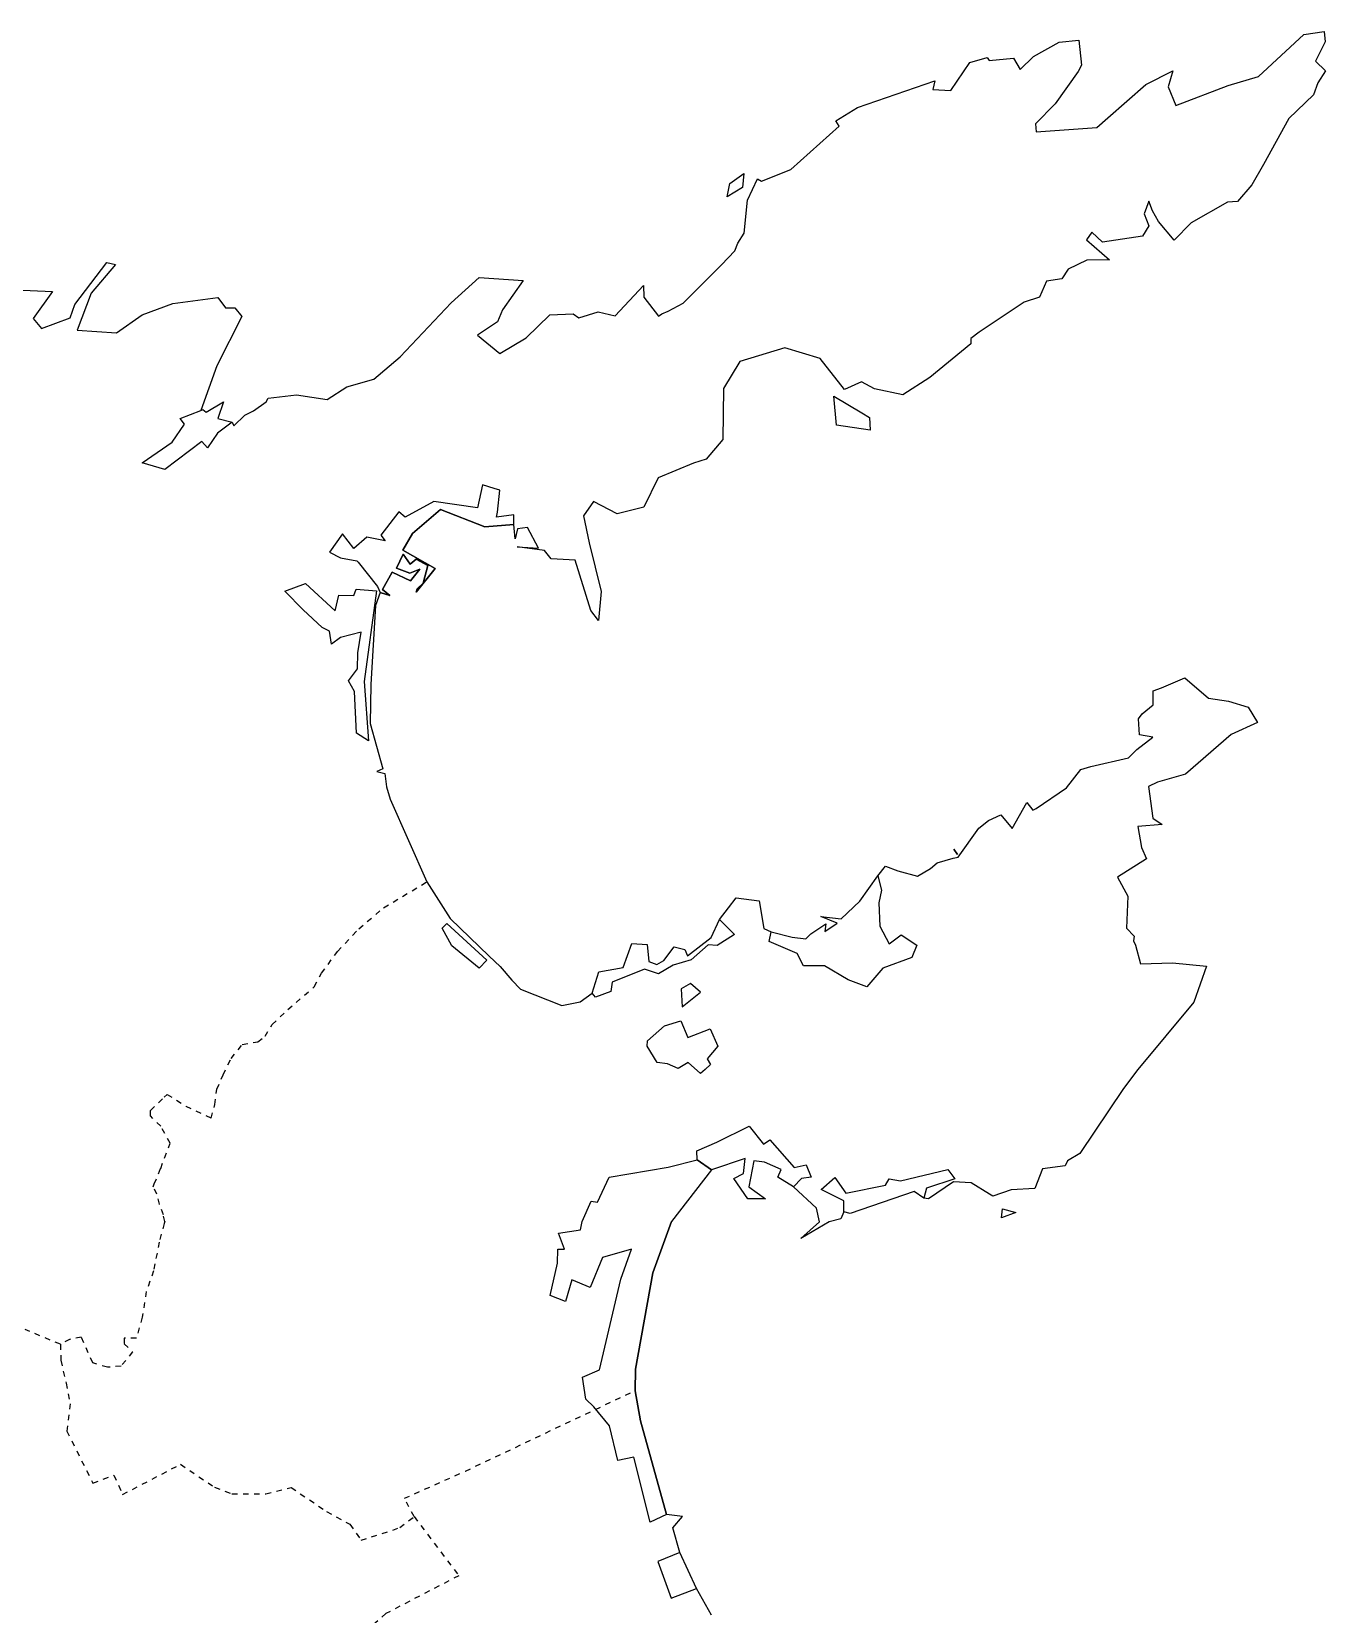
# Model space of a CAD drawing. Header units: millimetres. Extents: x 1888 to 2040, y 1705 to 1894.
# Drawn here: x 1982.23 to 2005.63, y 1865.02 to 1893.65 of the extents above; entities that cross this region are included whole.
import ezdxf

# ---------------------------------------------------------------- set-up
doc = ezdxf.new("R2010")
doc.units = ezdxf.units.MM
doc.linetypes.add('HIDDEN', pattern=[0.375, 0.25, -0.125])

# ---------------------------------------------------------------- blocks, each defined once
blk = doc.blocks.new('mall')
at = {"linetype": 'Continuous'}
for p, q in [((-23981, 56665), (-23627, 56705)), ((-23627, 56705), (-23577, 56249)), ((-20378, 56042), (-19556, 56805)), ((-19556, 56805), (-19187, 56856)), ((-19187, 56856), (-19169, 56670)), ((-24688, 56169), (-24445, 56409)), ((-24445, 56409), (-23981, 56665)), ((-19169, 56670), (-19342, 56321)), ((-25942, 55794), (-25596, 56296)), ((-25596, 56296), (-25284, 56387)), ((-25284, 56387), (-25247, 56337)), ((-25247, 56337), (-24805, 56379)), ((-24805, 56379), (-24688, 56169)), ((-23639, 56138), (-24054, 55548)), ((-23577, 56249), (-23639, 56138)), ((-22413, 55902), (-21926, 56149)), ((-21926, 56149), (-22010, 55856)), ((-19342, 56321), (-19166, 56149)), ((-19166, 56149), (-19302, 55932)), ((-27631, 55484), (-26231, 55964)), ((-26231, 55964), (-26264, 55807)), ((-23098, 55295), (-22413, 55902)), ((-22010, 55856), (-21870, 55523)), ((-21870, 55523), (-20926, 55883)), ((-20926, 55883), (-20378, 56042)), ((-19302, 55932), (-19383, 55714)), ((-26264, 55807), (-25942, 55794)), ((-24054, 55548), (-24409, 55189)), ((-19383, 55714), (-19827, 55285)), ((-28023, 55245), (-27631, 55484)), ((-23298, 55125), (-23098, 55295)), ((-19827, 55285), (-20285, 54454)), ((-28837, 54361), (-27962, 55149)), ((-27962, 55149), (-28023, 55245)), ((-24409, 55189), (-24395, 55043)), ((-24395, 55043), (-23298, 55125)), ((-20285, 54454), (-20493, 54085)), ((-29937, 54106), (-29684, 54289)), ((-29684, 54289), (-29710, 54038)), ((-29621, 53805), (-29436, 54196)), ((-29436, 54196), (-29366, 54150)), ((-29366, 54150), (-28837, 54361)), ((-29988, 53868), (-29937, 54106)), ((-29710, 54038), (-29988, 53868)), ((-20493, 54085), (-20753, 53782)), ((-29678, 53212), (-29621, 53805)), ((-22359, 53790), (-22442, 53563)), ((-22442, 53563), (-22359, 53343)), ((-22294, 53617), (-22359, 53790)), ((-22184, 53424), (-22294, 53617)), ((-20938, 53770), (-21595, 53396)), ((-20753, 53782), (-20938, 53770)), ((-22359, 53343), (-22471, 53159)), ((-21901, 53082), (-22184, 53424)), ((-21595, 53396), (-21901, 53082)), ((-29848, 52888), (-29793, 53032)), ((-29793, 53032), (-29678, 53212)), ((-23388, 53227), (-23487, 53090)), ((-23487, 53090), (-23073, 52728)), ((-23199, 53049), (-23388, 53227)), ((-22471, 53159), (-23199, 53049)), ((-30091, 52638), (-29848, 52888)), ((-23483, 52724), (-23820, 52558)), ((-23073, 52728), (-23483, 52724)), ((-41786, 51921), (-41206, 52682)), ((-41048, 52644), (-41492, 52125)), ((-41206, 52682), (-41048, 52644)), ((-34980, 51953), (-34469, 52410)), ((-34469, 52410), (-33678, 52354)), ((-30779, 51942), (-30091, 52638)), ((-23820, 52558), (-23935, 52384)), ((-42998, 52191), (-42188, 52156)), ((-42188, 52156), (-42536, 51666)), ((-41492, 52125), (-41744, 51456)), ((-33678, 52354), (-34048, 51824)), ((-32011, 51718), (-31497, 52264)), ((-31497, 52264), (-31493, 52051)), ((-24207, 52342), (-24338, 52051)), ((-23935, 52384), (-24207, 52342)), ((-41871, 51676), (-41786, 51921)), ((-40566, 51732), (-40010, 51939)), ((-40010, 51939), (-39197, 52049)), ((-39197, 52049), (-39060, 51860)), ((-39060, 51860), (-38893, 51859)), ((-38893, 51859), (-38764, 51700)), ((-35898, 50974), (-34980, 51953)), ((-31493, 52051), (-31228, 51711)), ((-31053, 51801), (-30779, 51942)), ((-24615, 51960), (-25425, 51419)), ((-24338, 52051), (-24615, 51960)), ((-42536, 51666), (-42385, 51488)), ((-42385, 51488), (-41871, 51676)), ((-41029, 51405), (-40566, 51732)), ((-38764, 51700), (-39218, 50811)), ((-34138, 51607), (-34499, 51368)), ((-34048, 51824), (-34138, 51607)), ((-33620, 51319), (-33191, 51735)), ((-33191, 51735), (-32770, 51751)), ((-32770, 51751), (-32667, 51679)), ((-32667, 51679), (-32321, 51787)), ((-32321, 51787), (-32011, 51718)), ((-31228, 51711), (-31165, 51753)), ((-31165, 51753), (-31053, 51801)), ((-41744, 51456), (-41029, 51405)), ((-34499, 51368), (-34099, 51034)), ((-34099, 51034), (-33620, 51319)), ((-25425, 51419), (-25581, 51307)), ((-25581, 51307), (-25577, 51209)), ((-36379, 50572), (-35898, 50974)), ((-28942, 51134), (-29757, 50886)), ((-28301, 50945), (-28942, 51134)), ((-25577, 51209), (-26319, 50601)), ((-39218, 50811), (-39506, 50000)), ((-29757, 50886), (-30050, 50399)), ((-27862, 50385), (-28301, 50945)), ((-37221, 50200), (-36864, 50431)), ((-36864, 50431), (-36379, 50572)), ((-30050, 50399), (-30065, 49477)), ((-27558, 50520), (-27862, 50385)), ((-27323, 50395), (-27558, 50520)), ((-26807, 50286), (-27323, 50395)), ((-26319, 50601), (-26807, 50286)), ((-39410, 49970), (-39093, 50160)), ((-39410, 49970), (-39093, 50160)), ((-39093, 50160), (-39200, 49859)), ((-39093, 50160), (-39200, 49859)), ((-38551, 49994), (-38325, 50160)), ((-38325, 50160), (-38287, 50223)), ((-38287, 50223), (-37778, 50288)), ((-37778, 50288), (-37221, 50200)), ((-28054, 50264), (-27551, 49961)), ((-28008, 49737), (-28054, 50264)), ((-39879, 49855), (-39506, 50000)), ((-39800, 49758), (-39879, 49855)), ((-39506, 50000), (-39472, 50021)), ((-39506, 50000), (-39472, 50021)), ((-39472, 50021), (-39410, 49970)), ((-39472, 50021), (-39410, 49970)), ((-39200, 49859), (-38940, 49790)), ((-39200, 49859), (-38940, 49790)), ((-38910, 49726), (-38712, 49915)), ((-38712, 49915), (-38551, 49994)), ((-27551, 49961), (-27410, 49875)), ((-27410, 49875), (-27397, 49649)), ((-40022, 49430), (-39800, 49758)), ((-39206, 49593), (-39385, 49324)), ((-38940, 49790), (-39206, 49593)), ((-38940, 49790), (-38910, 49726)), ((-27397, 49649), (-28008, 49737)), ((-40567, 49054), (-40022, 49430)), ((-39488, 49444), (-40155, 48938)), ((-39385, 49324), (-39488, 49444)), ((-30065, 49477), (-30367, 49120)), ((-40155, 48938), (-40567, 49054)), ((-30595, 49048), (-31234, 48783)), ((-30367, 49120), (-30595, 49048)), ((-31234, 48783), (-31491, 48256)), ((-34409, 48658), (-34500, 48241)), ((-34198, 48590), (-34409, 48658)), ((-34096, 48563), (-34198, 48590)), ((-34138, 48166), (-34096, 48563)), ((-35927, 48171), (-36251, 47747)), ((-35807, 48074), (-35927, 48171)), ((-35292, 48356), (-35807, 48074)), ((-35171, 48210), (-35680, 47780)), ((-35680, 47780), (-35171, 48210)), ((-34500, 48241), (-35292, 48356)), ((-34367, 47897), (-35171, 48210)), ((-35171, 48210), (-34367, 47897)), ((-34160, 48072), (-34138, 48166)), ((-33842, 48115), (-34160, 48072)), ((-33847, 47940), (-33842, 48115)), ((-32402, 48358), (-32582, 48094)), ((-31974, 48133), (-32402, 48358)), ((-31491, 48256), (-31974, 48133)), ((-33847, 47940), (-34367, 47897)), ((-34367, 47897), (-33847, 47940)), ((-33821, 47683), (-33847, 47940)), ((-33778, 47863), (-33821, 47683)), ((-33597, 47888), (-33778, 47863)), ((-33399, 47512), (-33597, 47888)), ((-32582, 48094), (-32481, 47611)), ((-36943, 47771), (-37178, 47439)), ((-36738, 47504), (-36943, 47771)), ((-36501, 47713), (-36738, 47504)), ((-36169, 47646), (-36501, 47713)), ((-36251, 47747), (-36169, 47646)), ((-35680, 47780), (-35854, 47478)), ((-35854, 47478), (-35680, 47780)), ((-33290, 47470), (-33784, 47539)), ((-33784, 47539), (-33399, 47512)), ((-32481, 47611), (-32267, 46730)), ((-37178, 47439), (-36978, 47336)), ((-36978, 47336), (-36682, 47284)), ((-36682, 47284), (-36661, 47259)), ((-36661, 47259), (-36312, 46817)), ((-35846, 47403), (-35969, 47150)), ((-35969, 47150), (-35846, 47403)), ((-35854, 47478), (-35267, 47147)), ((-35267, 47147), (-35854, 47478)), ((-35717, 47224), (-35846, 47403)), ((-35846, 47403), (-35717, 47224)), ((-35613, 47312), (-35717, 47224)), ((-35717, 47224), (-35613, 47312)), ((-35397, 47198), (-35613, 47312)), ((-35613, 47312), (-35397, 47198)), ((-33169, 47317), (-33290, 47470)), ((-32735, 47297), (-33169, 47317)), ((-32449, 46385), (-32735, 47297)), ((-36043, 47079), (-36222, 46762)), ((-36222, 46762), (-36043, 47079)), ((-35716, 46919), (-36043, 47079)), ((-36043, 47079), (-35716, 46919)), ((-35969, 47150), (-35726, 47057)), ((-35726, 47057), (-35969, 47150)), ((-35726, 47057), (-35547, 47132)), ((-35547, 47132), (-35726, 47057)), ((-35547, 47132), (-35716, 46919)), ((-35716, 46919), (-35547, 47132)), ((-35267, 47147), (-35608, 46716)), ((-35608, 46716), (-35267, 47147)), ((-35483, 46876), (-35397, 47198)), ((-35397, 47198), (-35483, 46876)), ((-37989, 46737), (-37612, 46872)), ((-37652, 46397), (-37989, 46737)), ((-37612, 46872), (-37078, 46380)), ((-36740, 46655), (-36697, 46770)), ((-36697, 46770), (-36327, 46739)), ((-36327, 46739), (-36550, 45098)), ((-36261, 46711), (-36347, 46474)), ((-36312, 46817), (-36261, 46711)), ((-36088, 46654), (-36261, 46711)), ((-36261, 46711), (-36088, 46654)), ((-36222, 46762), (-36088, 46654)), ((-36088, 46654), (-36222, 46762)), ((-35608, 46716), (-35591, 46774)), ((-35591, 46774), (-35608, 46716)), ((-35591, 46774), (-35483, 46876)), ((-35483, 46876), (-35591, 46774)), ((-32267, 46730), (-32311, 46205)), ((-37311, 46075), (-37652, 46397)), ((-37078, 46380), (-37007, 46660)), ((-37007, 46660), (-36740, 46655)), ((-36347, 46474), (-36428, 45045)), ((-32311, 46205), (-32449, 46385)), ((-37176, 46008), (-37311, 46075)), ((-37142, 45774), (-37176, 46008)), ((-36979, 45898), (-37142, 45774)), ((-36608, 45993), (-36979, 45898)), ((-36667, 45617), (-36608, 45993)), ((-36673, 45330), (-36667, 45617)), ((-36836, 45113), (-36673, 45330)), ((-36725, 44918), (-36836, 45113)), ((-36550, 45098), (-36471, 44028)), ((-36428, 45045), (-36446, 44338)), ((-22278, 44933), (-22127, 44984)), ((-22127, 44984), (-21709, 45167)), ((-21709, 45167), (-21278, 44801)), ((-36691, 44165), (-36725, 44918)), ((-22481, 44517), (-22282, 44678)), ((-22282, 44678), (-22278, 44933)), ((-21278, 44801), (-20920, 44743)), ((-20920, 44743), (-20563, 44635)), ((-22548, 44425), (-22481, 44517)), ((-22529, 44135), (-22548, 44425)), ((-20563, 44635), (-20394, 44357)), ((-36471, 44028), (-36691, 44165)), ((-36446, 44338), (-36214, 43518)), ((-22287, 44090), (-22529, 44135)), ((-20871, 44139), (-21693, 43422)), ((-20394, 44357), (-20871, 44139)), ((-22724, 43721), (-22578, 43867)), ((-22578, 43867), (-22287, 44090)), ((-23590, 43507), (-23411, 43561)), ((-23411, 43561), (-22724, 43721)), ((-36214, 43518), (-36322, 43470)), ((-36322, 43470), (-36175, 43436)), ((-36175, 43436), (-36148, 43196)), ((-23848, 43177), (-23590, 43507)), ((-22200, 43278), (-22365, 43199)), ((-21693, 43422), (-22200, 43278)), ((-36148, 43196), (-36081, 42971)), ((-36081, 42971), (-35417, 41475)), ((-24399, 42803), (-23848, 43177)), ((-22365, 43199), (-22286, 42629)), ((-25261, 42584), (-25035, 42688)), ((-25035, 42688), (-24830, 42443)), ((-24830, 42443), (-24567, 42910)), ((-24567, 42910), (-24458, 42772)), ((-24458, 42772), (-24399, 42803)), ((-25809, 41919), (-25436, 42445)), ((-25436, 42445), (-25261, 42584)), ((-22118, 42512), (-22560, 42474)), ((-22560, 42474), (-22490, 42097)), ((-22286, 42629), (-22118, 42512)), ((-22490, 42097), (-22399, 41891)), ((-26311, 41714), (-26188, 41820)), ((-26188, 41820), (-25897, 41905)), ((-25897, 41905), (-25809, 41919)), ((-25884, 42068), (-25821, 41969)), ((-25821, 41969), (-25884, 42068)), ((-22399, 41891), (-22927, 41557)), ((-27584, 41123), (-27258, 41586)), ((-27584, 41123), (-27258, 41586)), ((-27258, 41586), (-27123, 41759)), ((-27258, 41586), (-27194, 41322)), ((-27123, 41759), (-26900, 41675)), ((-26900, 41675), (-26541, 41581)), ((-26541, 41581), (-26311, 41714)), ((-22927, 41557), (-22739, 41215)), ((-35417, 41475), (-34996, 40810)), ((-27194, 41322), (-27240, 41094)), ((-30125, 40794), (-29964, 41003)), ((-29964, 41003), (-29820, 41187)), ((-29820, 41187), (-29408, 41131)), ((-29408, 41131), (-29320, 40631)), ((-27923, 40808), (-27584, 41123)), ((-27923, 40808), (-27584, 41123)), ((-27240, 41094), (-27227, 40671)), ((-22739, 41215), (-22763, 40638)), ((-35141, 40636), (-35057, 40724)), ((-35057, 40724), (-34330, 40058)), ((-34996, 40810), (-34289, 40131)), ((-30274, 40469), (-30125, 40794)), ((-30274, 40469), (-30125, 40794)), ((-30125, 40794), (-29853, 40522)), ((-28473, 40534), (-28201, 40713)), ((-28473, 40534), (-28201, 40713)), ((-27999, 40725), (-28293, 40851)), ((-28293, 40851), (-27923, 40808)), ((-27999, 40725), (-28293, 40851)), ((-28293, 40851), (-27923, 40808)), ((-28220, 40577), (-27999, 40725)), ((-28220, 40577), (-27999, 40725)), ((-28201, 40713), (-28220, 40577)), ((-28201, 40713), (-28220, 40577)), ((-27227, 40671), (-27058, 40355)), ((-34964, 40316), (-35141, 40636)), ((-30701, 40139), (-30274, 40469)), ((-30701, 40139), (-30274, 40469)), ((-29853, 40522), (-30168, 40321)), ((-29320, 40631), (-29192, 40570)), ((-29229, 40396), (-29192, 40570)), ((-28717, 40179), (-29229, 40396)), ((-29192, 40570), (-28812, 40472)), ((-29192, 40570), (-28812, 40472)), ((-28812, 40472), (-28562, 40446)), ((-28812, 40472), (-28562, 40446)), ((-28562, 40446), (-28473, 40534)), ((-28562, 40446), (-28473, 40534)), ((-27058, 40355), (-26841, 40517)), ((-26841, 40517), (-26554, 40330)), ((-22763, 40638), (-22627, 40493)), ((-22627, 40493), (-22638, 40411)), ((-22638, 40411), (-22602, 40327)), ((-34470, 39916), (-34964, 40316)), ((-34289, 40131), (-34089, 39946)), ((-31867, 39928), (-31709, 40362)), ((-31867, 39928), (-31709, 40362)), ((-31709, 40362), (-31434, 40342)), ((-31709, 40362), (-31434, 40342)), ((-31434, 40342), (-31400, 40037)), ((-31434, 40342), (-31400, 40037)), ((-31133, 40050), (-30944, 40298)), ((-31133, 40050), (-30944, 40298)), ((-30944, 40298), (-30753, 40254)), ((-30944, 40298), (-30753, 40254)), ((-30753, 40254), (-30701, 40139)), ((-30753, 40254), (-30701, 40139)), ((-30332, 40334), (-30638, 40063)), ((-30168, 40321), (-30332, 40334)), ((-28608, 39957), (-28717, 40179)), ((-26643, 40108), (-27170, 39912)), ((-26554, 40330), (-26643, 40108)), ((-22602, 40327), (-22509, 39990)), ((-34330, 40058), (-34470, 39916)), ((-34089, 39946), (-33878, 39696)), ((-32428, 39461), (-32310, 39850)), ((-32428, 39461), (-32310, 39850)), ((-32310, 39850), (-31867, 39928)), ((-32310, 39850), (-31867, 39928)), ((-31480, 39893), (-32068, 39663)), ((-31226, 39810), (-31480, 39893)), ((-31400, 40037), (-31259, 39982)), ((-31400, 40037), (-31259, 39982)), ((-31259, 39982), (-31133, 40050)), ((-31259, 39982), (-31133, 40050)), ((-30960, 39966), (-31226, 39810)), ((-30638, 40063), (-30960, 39966)), ((-28225, 39956), (-28608, 39957)), ((-27800, 39703), (-28225, 39956)), ((-27170, 39912), (-27462, 39576)), ((-22509, 39990), (-21933, 40009)), ((-21933, 40009), (-21315, 39952)), ((-21315, 39952), (-21547, 39301)), ((-33878, 39696), (-33725, 39535)), ((-33725, 39535), (-32979, 39241)), ((-32068, 39663), (-32092, 39493)), ((-30649, 39634), (-30815, 39541)), ((-30815, 39541), (-30798, 39216)), ((-30466, 39479), (-30649, 39634)), ((-27462, 39576), (-27800, 39703)), ((-32979, 39241), (-32642, 39305)), ((-32642, 39305), (-32428, 39461)), ((-32366, 39388), (-32428, 39461)), ((-32092, 39493), (-32366, 39388)), ((-30798, 39216), (-30466, 39479)), ((-21547, 39301), (-22555, 38083)), ((-31119, 38868), (-30824, 38963)), ((-30824, 38963), (-30700, 38660)), ((-31426, 38597), (-31119, 38868)), ((-30700, 38660), (-30293, 38817)), ((-30293, 38817), (-30156, 38501)), ((-31431, 38505), (-31426, 38597)), ((-31249, 38206), (-31431, 38505)), ((-30156, 38501), (-30348, 38275)), ((-31068, 38184), (-31249, 38206)), ((-30871, 38097), (-31068, 38184)), ((-30694, 38205), (-30871, 38097)), ((-30470, 38010), (-30694, 38205)), ((-30383, 38081), (-30470, 38010)), ((-30290, 38168), (-30383, 38081)), ((-30348, 38275), (-30290, 38168)), ((-22555, 38083), (-22815, 37738)), ((-22815, 37738), (-23606, 36561)), ((-30173, 36766), (-29588, 37055)), ((-29588, 37055), (-29331, 36728)), ((-30533, 36607), (-30173, 36766)), ((-29331, 36728), (-29213, 36811)), ((-29213, 36811), (-28776, 36307)), ((-31050, 36312), (-30528, 36446)), ((-30528, 36446), (-30533, 36607)), ((-30267, 36265), (-30528, 36446)), ((-30267, 36265), (-30528, 36446)), ((-30528, 36446), (-30267, 36265)), ((-29661, 36469), (-30267, 36265)), ((-29661, 36469), (-30267, 36265)), ((-29692, 36202), (-29661, 36469)), ((-29692, 36202), (-29661, 36469)), ((-29501, 36431), (-29596, 35957)), ((-29501, 36431), (-29596, 35957)), ((-29308, 36405), (-29501, 36431)), ((-29308, 36405), (-29501, 36431)), ((-29008, 36272), (-29308, 36405)), ((-29008, 36272), (-29308, 36405)), ((-23831, 36428), (-23872, 36339)), ((-23606, 36561), (-23831, 36428)), ((-32330, 35678), (-32120, 36134)), ((-32120, 36134), (-31050, 36312)), ((-30267, 36265), (-30990, 35328)), ((-30267, 36265), (-30990, 35328)), ((-29865, 36106), (-29692, 36202)), ((-29865, 36106), (-29692, 36202)), ((-29612, 35739), (-29865, 36106)), ((-29612, 35739), (-29865, 36106)), ((-29069, 36130), (-29008, 36272)), ((-29069, 36130), (-29008, 36272)), ((-28786, 35960), (-29069, 36130)), ((-28786, 35960), (-29069, 36130)), ((-28644, 36108), (-28786, 35960)), ((-28776, 36307), (-28557, 36357)), ((-28465, 36134), (-28644, 36108)), ((-28557, 36357), (-28465, 36134)), ((-28286, 35912), (-28038, 36126)), ((-28038, 36126), (-27842, 35841)), ((-27120, 35987), (-27056, 36100)), ((-27056, 36100), (-26850, 36068)), ((-26850, 36068), (-25997, 36269)), ((-25870, 36100), (-26379, 35936)), ((-25997, 36269), (-25870, 36100)), ((-24284, 36284), (-24423, 35925)), ((-23872, 36339), (-24284, 36284)), ((-29596, 35957), (-29290, 35738)), ((-29596, 35957), (-29290, 35738)), ((-28372, 35571), (-28786, 35960)), ((-27873, 35704), (-28286, 35912)), ((-27842, 35841), (-27120, 35987)), ((-26605, 35874), (-27764, 35477)), ((-26605, 35874), (-27764, 35477)), ((-26429, 35755), (-26605, 35874)), ((-26429, 35755), (-26605, 35874)), ((-26379, 35936), (-26429, 35755)), ((-25889, 36049), (-26343, 35743)), ((-25575, 36031), (-25889, 36049)), ((-25242, 35823), (-25575, 36031)), ((-25181, 35787), (-25242, 35823)), ((-24848, 35901), (-25181, 35787)), ((-24423, 35925), (-24848, 35901)), ((-32608, 35329), (-32448, 35700)), ((-32448, 35700), (-32330, 35678)), ((-29290, 35738), (-29612, 35739)), ((-29290, 35738), (-29612, 35739)), ((-28314, 35327), (-28372, 35571)), ((-27874, 35506), (-27927, 35379)), ((-27874, 35506), (-27873, 35704)), ((-27764, 35477), (-27874, 35506)), ((-27764, 35477), (-27874, 35506)), ((-26343, 35743), (-26429, 35755)), ((-25025, 35400), (-25006, 35559)), ((-25006, 35559), (-24766, 35495)), ((-32641, 35181), (-32608, 35329)), ((-31328, 34405), (-30990, 35328)), ((-30990, 35328), (-31328, 34405)), ((-28140, 35327), (-28655, 35021)), ((-28655, 35021), (-28314, 35327)), ((-27927, 35379), (-28140, 35327)), ((-24766, 35495), (-25025, 35400)), ((-33036, 35120), (-32641, 35181)), ((-32930, 34831), (-33036, 35120)), ((-33055, 34574), (-33048, 34832)), ((-33048, 34832), (-32930, 34831)), ((-32242, 34679), (-32466, 34137)), ((-31717, 34830), (-32242, 34679)), ((-31909, 34286), (-31717, 34830)), ((-33186, 33995), (-33055, 34574)), ((-31641, 32659), (-31328, 34405)), ((-31328, 34405), (-31641, 32659)), ((-32795, 34278), (-32909, 33886)), ((-32466, 34137), (-32795, 34278)), ((-32297, 32649), (-31909, 34286)), ((-32909, 33886), (-33186, 33995)), ((-32603, 32514), (-32297, 32649)), ((-31652, 32270), (-31641, 32659)), ((-31641, 32659), (-31652, 32270)), ((-32540, 32117), (-32603, 32514)), ((-32400, 31977), (-32540, 32117)), ((-31553, 31722), (-31652, 32270)), ((-31652, 32270), (-31553, 31722)), ((-32117, 31634), (-32400, 31977)), ((-31962, 31008), (-32117, 31634)), ((-31084, 30029), (-31553, 31722)), ((-31553, 31722), (-31084, 30029)), ((-31673, 31065), (-31962, 31008)), ((-31381, 29891), (-31673, 31065)), ((-31084, 30029), (-31381, 29891)), ((-30795, 29995), (-31084, 30029)), ((-30969, 29790), (-30795, 29995)), ((-30840, 29345), (-30969, 29790)), ((-30840, 29345), (-31241, 29178)), ((-30540, 28689), (-30840, 29345)), ((-30540, 28689), (-30840, 29345)), ((-31241, 29178), (-30996, 28519)), ((-30996, 28519), (-30540, 28689)), ((-30272, 28209), (-30540, 28689))]:
    blk.add_line(p, q, dxfattribs=at)
at = {"linetype": 'HIDDEN'}
for p, q in [((-36200, 41007), (-35417, 41475)), ((-36648, 40626), (-36200, 41007)), ((-37035, 40217), (-36648, 40626)), ((-37323, 39821), (-37048, 40199)), ((-37048, 40199), (-37035, 40217)), ((-37453, 39578), (-37323, 39821)), ((-37782, 39291), (-37453, 39578)), ((-37932, 39166), (-37782, 39291)), ((-38218, 38895), (-37932, 39166)), ((-38476, 38580), (-38345, 38684)), ((-38345, 38684), (-38218, 38895)), ((-38957, 38279), (-38756, 38533)), ((-38756, 38533), (-38476, 38580)), ((-39104, 37984), (-38957, 38279)), ((-39216, 37725), (-39104, 37984)), ((-40419, 37341), (-40166, 37581)), ((-40166, 37581), (-40115, 37630)), ((-40115, 37630), (-39775, 37418)), ((-39251, 37447), (-39216, 37725)), ((-40418, 37240), (-40419, 37341)), ((-40232, 37053), (-40418, 37240)), ((-39775, 37418), (-39320, 37203)), ((-39320, 37203), (-39251, 37447)), ((-40061, 36747), (-40232, 37053)), ((-40231, 36290), (-40061, 36747)), ((-40348, 36010), (-40231, 36290)), ((-40368, 35958), (-40348, 36010)), ((-40301, 35826), (-40368, 35958)), ((-40255, 35643), (-40301, 35826)), ((-40183, 35453), (-40255, 35643)), ((-40168, 35297), (-40261, 34957)), ((-40159, 35331), (-40183, 35453)), ((-40159, 35331), (-40168, 35297)), ((-40261, 34957), (-40360, 34439)), ((-40360, 34439), (-40493, 34064)), ((-40493, 34064), (-40565, 33600)), ((-40565, 33600), (-40671, 33219)), ((-42047, 33110), (-42683, 33375)), ((-41670, 33240), (-41880, 33198)), ((-41459, 32774), (-41670, 33240)), ((-40671, 33219), (-40895, 33222)), ((-40895, 33222), (-40894, 33116)), ((-41880, 33198), (-42047, 33110)), ((-42047, 33110), (-42038, 32820)), ((-40739, 32974), (-40949, 32716)), ((-40894, 33116), (-40739, 32974)), ((-42038, 32820), (-41944, 32408)), ((-41194, 32693), (-41459, 32774)), ((-40949, 32716), (-41194, 32693)), ((-41944, 32408), (-41870, 32033)), ((-33270, 31504), (-31652, 32270)), ((-41870, 32033), (-41930, 31540)), ((-41930, 31540), (-41458, 30596)), ((-34718, 30816), (-33270, 31504)), ((-40921, 30393), (-39873, 30938)), ((-39873, 30938), (-39258, 30522)), ((-41458, 30596), (-41079, 30740)), ((-41079, 30740), (-40921, 30393)), ((-35823, 30323), (-34718, 30816)), ((-39258, 30522), (-38943, 30404)), ((-38943, 30404), (-38331, 30403)), ((-38331, 30403), (-37872, 30519)), ((-37872, 30519), (-37232, 30086)), ((-37232, 30086), (-36811, 29854)), ((-35647, 29991), (-35823, 30323)), ((-36811, 29854), (-36606, 29563)), ((-36606, 29563), (-35905, 29792)), ((-35905, 29792), (-35647, 29991)), ((-35647, 29991), (-34840, 28923)), ((-34840, 28923), (-36157, 28239)), ((-36157, 28239), (-36750, 27706))]:
    blk.add_line(p, q, dxfattribs=at)

msp = doc.modelspace()

# ---------------------------------------------------------------- block references
at = {"xscale": 0.001, "yscale": 0.001, "zscale": 0.001}
msp.add_blockref('mall', (2024.797, 1836.796), dxfattribs=at)

doc.saveas('drawing.dxf')
